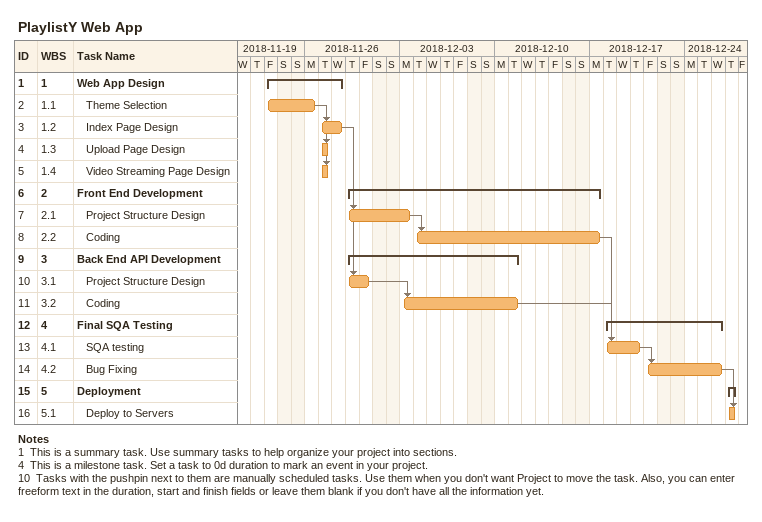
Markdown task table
PlaylistY Web App

| ID | WBS | Task | Start | Finish | Predecessors |
|---|---|---|---|---|---|
| 1 | 1 | **Web App Design** | 2018-11-23 | 2018-11-28 |  |
| 2 | 1.1 | Theme Selection | 2018-11-23 | 2018-11-26 |  |
| 3 | 1.2 | Index Page Design | 2018-11-27 | 2018-11-28 | 2 |
| 4 | 1.3 | Upload Page Design | 2018-11-27 | 2018-11-27 | 2 |
| 5 | 1.4 | Video Streaming Page Design | 2018-11-27 | 2018-11-27 | 2 |
| 6 | 2 | **Front End Development** | 2018-11-29 | 2018-12-17 |  |
| 7 | 2.1 | Project Structure Design | 2018-11-29 | 2018-12-03 | 3 |
| 8 | 2.2 | Coding | 2018-12-04 | 2018-12-17 | 7 |
| 9 | 3 | **Back End API Development** | 2018-11-29 | 2018-12-11 |  |
| 10 | 3.1 | Project Structure Design | 2018-11-29 | 2018-11-30 | 3 |
| 11 | 3.2 | Coding | 2018-12-03 | 2018-12-11 | 10 |
| 12 | 4 | **Final SQA Testing** | 2018-12-18 | 2018-12-26 |  |
| 13 | 4.1 | SQA testing | 2018-12-18 | 2018-12-20 | 8, 11 |
| 14 | 4.2 | Bug Fixing | 2018-12-21 | 2018-12-26 | 13 |
| 15 | 5 | **Deployment** | 2018-12-27 | 2018-12-27 |  |
| 16 | 5.1 | Deploy to Servers | 2018-12-27 | 2018-12-27 | 14 |

Notes
- 1: This is a summary task. Use summary tasks to help organize your project into sections.
- 4: This is a milestone task. Set a task to 0d duration to mark an event in your project.
- 10: Tasks with the pushpin next to them are manually scheduled tasks. Use them when you don't want Project to move the task. Also, you can enter freeform text in the duration, start and finish fields or leave them blank if you don't have all the information yet.
